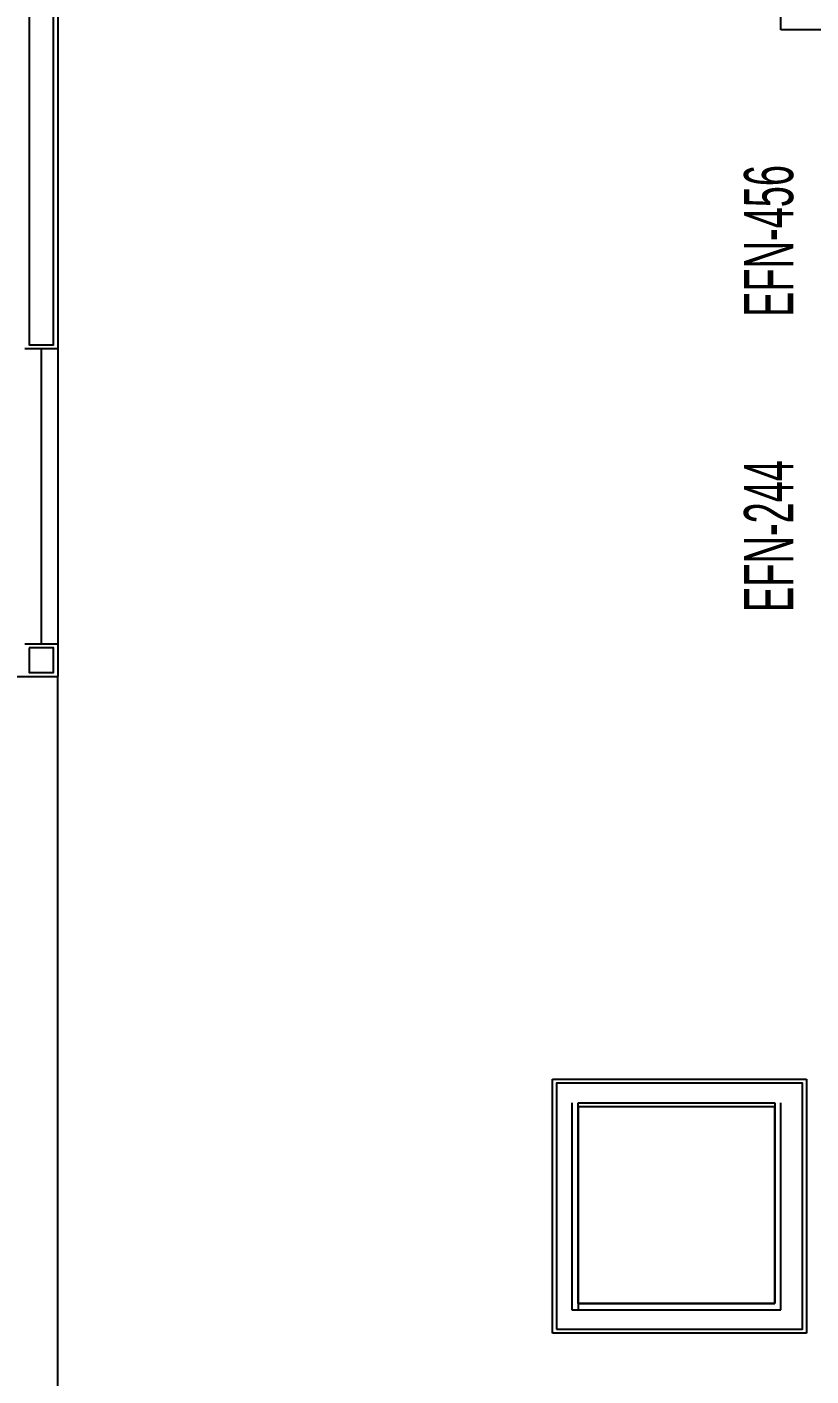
# Model space of a CAD drawing. Extents: x -170 to 1783, y -20 to 1205.
# Drawn here: x 1121.7 to 1217.4, y 579.2 to 743.8 of the extents above; entities that cross this region are included whole.
import ezdxf
from ezdxf.enums import TextEntityAlignment as Align

# ---------------------------------------------------------------- set-up
doc = ezdxf.new("R2010")
doc.units = 0
doc.header["$LTSCALE"] = 96
doc.header["$MEASUREMENT"] = 0
for name, color, linetype in [('A-FURN-P-PNLS-TEXT', 7, 'Continuous'), ('A-WALL-EXIST_A', 7, 'Continuous'), ('I-E-FILL-DMSE_A', 7, 'Continuous'), ('I-E-WALL-DMSE_A', 7, 'Continuous'), ('I-E-WALL_A', 7, 'Continuous'), ('I-N-CEIL-BULK_A', 7, 'Continuous'), ('I-N-CEIL-GRID_A', 7, 'Continuous'), ('I-N-FILL-DMSE_A', 7, 'Continuous'), ('I-N-FILL-TNT_A', 7, 'Continuous'), ('I-N-FLOR-PATT_A', 7, 'Continuous'), ('I-N-WALL_A', 7, 'Continuous'), ('MAIN_PANEL', 7, 'Continuous'), ('X-BASE-04-EXISTING', 7, 'Continuous'), ('X-BASE-04-EXISTING_A', 7, 'Continuous')]:
    doc.layers.add(name, color=color, linetype=linetype)

# ---------------------------------------------------------------- blocks, each defined once
blk = doc.blocks.new('_BL_0001')
at = {"layer": 'X-BASE-04-EXISTING', "color": 92, "linetype": 'Continuous'}
for p, q in [((12, 12), (-12, 12)), ((-12, 12), (-12, -12)), ((12, -12), (12, 12)), ((-12, -12), (12, -12)), ((-12, -12), (-12, -12))]:
    blk.add_line(p, q, dxfattribs=at)
blk = doc.blocks.new('EC-EFN-456')
at = {"layer": 'A-FURN-P-PNLS-TEXT', "color": 40, "linetype": 'Continuous', "width": 0.577333}
blk.add_text('EFN-456', height=6, dxfattribs=at).set_placement((24.46, 8), align=Align.MIDDLE_CENTER)
blk = doc.blocks.new('EC-EFN-244')
at = {"layer": 'A-FURN-P-PNLS-TEXT', "color": 40, "linetype": 'Continuous', "width": 0.577333}
blk.add_text('EFN-244', height=6, dxfattribs=at).set_placement((12.46, 8), align=Align.MIDDLE_CENTER)

msp = doc.modelspace()

# ---------------------------------------------------------------- linework, layer by layer
at = {"layer": 'A-WALL-EXIST_A', "color": 2, "linetype": 'Continuous'}
for p, q in [((828.5, 664.5), (1125.5, 664.5)), ((1125.5, 616.5), (1125.5, 664.5)), ((1125.5, 399.25), (1125.5, 612.5)), ((1213, 612.5), (1213, 588)), ((1213.75, 587.25), (1213.75, 612.5)), ((1189, 588), (1189, 587.25)), ((1213, 588), (1189, 588)), ((1189, 587.25), (1213.75, 587.25))]:
    msp.add_line(p, q, dxfattribs=at)
at = {"layer": 'I-E-FILL-DMSE_A', "color": 132, "linetype": 'Continuous'}
msp.add_3dface([(1186.37506, 584.875), (1216.37506, 584.875), (1216.37506, 614.875), (1186.37506, 614.875)], dxfattribs=at)
at = {"layer": 'I-E-WALL-DMSE_A', "color": 40, "linetype": 'Continuous'}
for p, q in [((828.5, 664.5), (1125.5, 664.5)), ((828.5, 664.5), (1125.5, 664.5)), ((1125.5, 399.25), (1125.5, 664.5)), ((1125.5, 399.25), (1125.5, 664.5)), ((1185.875, 615.375), (1216.875, 615.375)), ((1185.875, 584.375), (1185.875, 615.375)), ((1185.875, 615.375), (1185.875, 615.375)), ((1216.875, 615.375), (1216.875, 584.375)), ((1216.875, 584.375), (1185.875, 584.375))]:
    msp.add_line(p, q, dxfattribs=at)
at = {"layer": 'I-E-WALL_A', "color": 132, "linetype": 'Continuous'}
for p, q in [((1188.25, 612.5), (1188.25, 587.25)), ((1189, 612.5), (1213, 612.5)), ((1189, 588), (1189, 612.5)), ((1213, 612.5), (1213, 588)), ((1213.75, 587.25), (1213.75, 612.5)), ((1213, 588), (1189, 588)), ((1188.25, 587.25), (1213.75, 587.25))]:
    msp.add_line(p, q, dxfattribs=at)
at = {"layer": 'I-N-CEIL-BULK_A', "color": 92, "linetype": 'Continuous'}
msp.add_line((1125.5, 704.5), (1125.5, 668.5), dxfattribs=at)
at = {"layer": 'I-N-CEIL-GRID_A', "color": 30, "linetype": 'Continuous'}
msp.add_line((1125.5, 704.5), (1125.5, 668.5), dxfattribs=at)
at = {"layer": 'I-N-FILL-DMSE_A', "color": 47, "linetype": 'Continuous'}
msp.add_3dface([(1122, 668), (1122, 665), (1124.99999, 665), (1124.99999, 668)], dxfattribs=at)
at = {"layer": 'I-N-FILL-TNT_A', "color": 47, "linetype": 'Continuous'}
msp.add_3dface([(1122, 881.5), (1122, 705), (1124.99999, 705), (1124.99999, 881.5)], dxfattribs=at)
at = {"layer": 'I-N-FLOR-PATT_A', "color": 30, "linetype": 'Continuous'}
msp.add_line((1123.5, 704.5), (1123.5, 668.5), dxfattribs=at)
at = {"layer": 'I-N-WALL_A', "color": 2, "linetype": 'Continuous'}
for p, q in [((1125.5, 881.5), (1125.5, 704.5)), ((1213.75, 743.4375), (1213.75, 747.4375)), ((1367, 743.4375), (1213.75, 743.4375)), ((1367, 743.4375), (1213.75, 743.4375)), ((1125.5, 704.5), (1121.5, 704.5)), ((1121.5, 668.5), (1125.5, 668.5)), ((1125.5, 668.5), (1125.5, 664.5))]:
    msp.add_line(p, q, dxfattribs=at)

# ---------------------------------------------------------------- block references
at = {"layer": 'MAIN_PANEL', "color": 47, "linetype": 'Continuous', "rotation": 90}
for name, p in [('EC-EFN-456', (1220.25301, 693.19859)), ('EC-EFN-244', (1220.25301, 669.19859))]:
    msp.add_blockref(name, p, dxfattribs=at)
at = {"layer": 'X-BASE-04-EXISTING_A', "color": 92, "linetype": 'Continuous'}
msp.add_blockref('_BL_0001', (1201, 600), dxfattribs=at)

doc.saveas('drawing.dxf')
